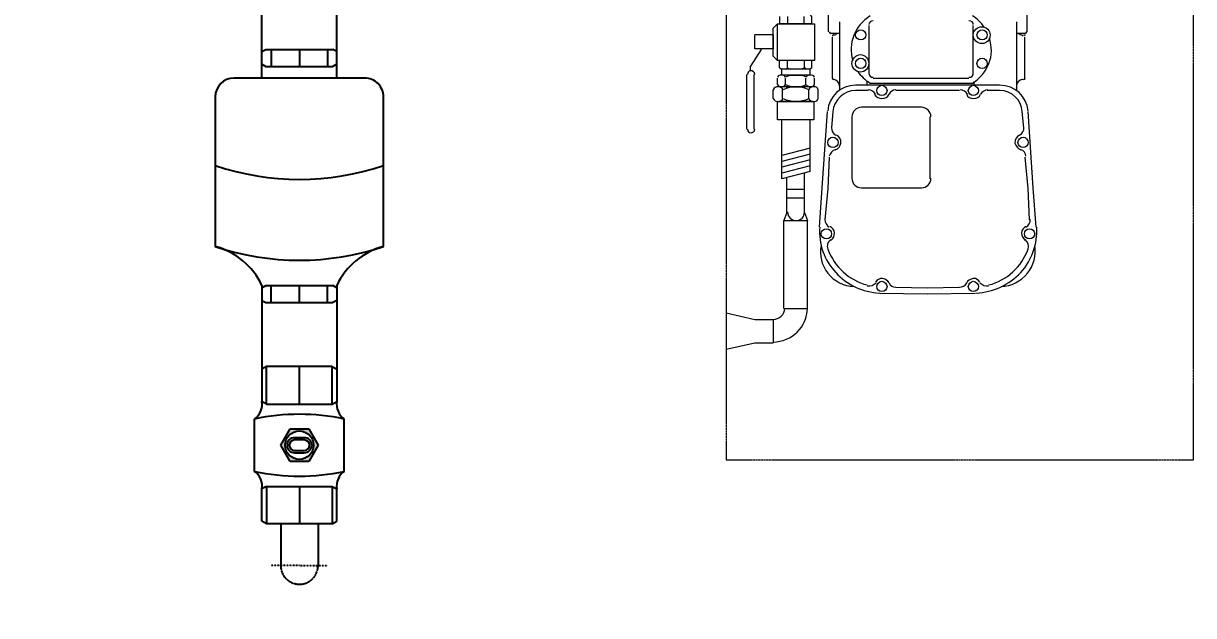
# Model space of a CAD drawing. Header units: millimetres. Extents: x -9013 to 516, y -36629 to 6082.
# Drawn here: x -2146 to -1520, y -9056 to -8739 of the extents above; entities that cross this region are included whole.
import ezdxf

# ---------------------------------------------------------------- set-up
doc = ezdxf.new("R2010")
doc.units = ezdxf.units.MM
doc.header["$LTSCALE"] = 0.05
for name, pattern in [('CENTER', [50.8, 31.75, -6.35, 6.35, -6.35]), ('CENTER2', [28.575, 19.05, -3.175, 3.175, -3.175]), ('DASHDOT', [0.618421, 0.309211, -0.154605, 0, -0.154605])]:
    doc.linetypes.add(name, pattern=pattern)
doc.layers.get('0').update_dxf_attribs({"lineweight": 18})
doc.layers.get('Defpoints').update_dxf_attribs({"color": 140, "lineweight": 18})
for name, color, linetype in [('1', 7, 'Continuous'), ('HVAL___2CO', 7, 'Continuous'), ('HWAT__3CO', 1, 'Continuous'), ('HWAT___1DD', 4, 'DASHDOT'), ('HWAT___5CS', 3, 'CENTER2')]:
    doc.layers.add(name, color=color, linetype=linetype)
doc.layers.add('G-Anno-Std-Cntr', color=1, linetype='CENTER2', lineweight=18)
doc.styles.add('trebuchet_MS', font='trebuc.ttf')
doc.dimstyles.new('MGP', dxfattribs={"dimtxt": 2.5, "dimasz": 2.5, "dimexe": 1.25, "dimexo": 0.625, "dimtad": 1, "dimdec": 0, "dimtxsty": 'trebuchet_MS', "dimcen": 2.5, "dimclrt": 7, "dimadec": 0, "dimazin": 0, "dimtfac": 1, "dimtdec": 0, "dimtmove": 0, "dimatfit": 3, "dimfxl": 1.148294, "dimfxlon": 1, "dimarcsym": 2})

# ---------------------------------------------------------------- blocks, each defined once
blk = doc.blocks.new('gas meter 1')
at = {"layer": '1', "color": 0, "lineweight": 5}
for points in [[(-6425.46, 2975.8), (-6425.46, 2988.7)], [(-6319.49, 2988.7), (-6319.49, 2975.8)], [(-6452.83, 2980.1), (-6455.17, 2977.75)], [(-6452.83, 2960.55), (-6452.83, 2980.1)], [(-6452.83, 2980.1), (-6432.89, 2980.1)], [(-6451.66, 2984.01), (-6451.66, 2980.1)], [(-6434.45, 2980.1), (-6451.66, 2980.1)], [(-6447.35, 2984.01), (-6447.35, 2980.1)], [(-6438.75, 2984.01), (-6438.75, 2980.1)], [(-6434.45, 2980.1), (-6434.45, 2984.01), (-6435.23, 2985.18)], [(-6432.89, 2980.1), (-6432.89, 2960.55)], [(-6419.59, 2981.27), (-6419.59, 2944.51)], [(-6324.97, 2981.27), (-6324.97, 2944.51)], [(-6464.95, 2966.8), (-6464.95, 2974.23)], [(-6455.17, 2974.23), (-6464.95, 2974.23)], [(-6455.17, 2962.89), (-6455.17, 2977.75)], [(-6455.17, 2974.23), (-6455.17, 2966.8)], [(-6419.59, 2975.01), (-6424.28, 2975.01)], [(-6403.95, 2979.31), (-6403.95, 2953.51)], [(-6348.04, 2953.51), (-6348.04, 2979.31)], [(-6320.28, 2975.01), (-6324.97, 2975.01)], [(-6321.84, 2973.84), (-6321.45, 2973.84)], [(-6423.5, 2973.06), (-6423.5, 2951.16)], [(-6320.67, 2973.06), (-6320.67, 2951.16)], [(-6461.43, 2966.41), (-6467.3, 2957.42)], [(-6455.17, 2966.8), (-6464.95, 2966.8)], [(-6452.83, 2960.55), (-6455.17, 2962.89)], [(-6467.3, 2955.07), (-6467.3, 2957.42)], [(-6432.89, 2960.55), (-6452.83, 2960.55)], [(-6450.87, 2955.85), (-6451.66, 2956.64), (-6451.66, 2960.55)], [(-6435.23, 2955.85), (-6450.87, 2955.85)], [(-6450.48, 2952.73), (-6450.48, 2955.85)], [(-6448.53, 2955.85), (-6447.35, 2956.64), (-6447.35, 2960.55)], [(-6447.35, 2956.64), (-6445.79, 2955.85)], [(-6438.36, 2956.64), (-6439.92, 2955.85)], [(-6437.19, 2955.85), (-6438.36, 2956.64), (-6438.36, 2960.55)], [(-6434.45, 2956.64), (-6435.23, 2955.85)], [(-6435.23, 2952.73), (-6435.23, 2955.85)], [(-6434.45, 2956.64), (-6434.45, 2960.55)], [(-6469.25, 2923.79), (-6469.25, 2953.12)], [(-6465.34, 2923.79), (-6465.34, 2953.12)], [(-6452.83, 2947.64), (-6452.83, 2951.16)], [(-6435.23, 2952.73), (-6450.87, 2952.73)], [(-6435.62, 2952.73), (-6450.09, 2952.73)], [(-6448.53, 2947.64), (-6448.53, 2951.16)], [(-6446.96, 2952.73), (-6439.14, 2952.73)], [(-6437.58, 2947.64), (-6437.58, 2951.16)], [(-6432.89, 2947.64), (-6432.89, 2951.16)], [(-6404.73, 2947.25), (-6404.73, 2948.43), (-6404.73, 2949.21)], [(-6403.56, 2948.43), (-6348.43, 2948.43)], [(-6401.61, 2951.16), (-6350.38, 2951.16)], [(-6347.65, 2947.25), (-6347.65, 2948.43), (-6347.65, 2949.21)], [(-6321.45, 2950.38), (-6321.84, 2950.38)], [(-6455.17, 2940.21), (-6455.17, 2944.91)], [(-6433.28, 2946.47), (-6452.44, 2946.47)], [(-6434.06, 2946.47), (-6452.05, 2946.47)], [(-6435.62, 2946.47), (-6450.09, 2946.47)], [(-6450.09, 2940.21), (-6450.09, 2944.91)], [(-6448.14, 2946.47), (-6438.36, 2946.47)], [(-6436.01, 2940.21), (-6436.01, 2944.91)], [(-6430.93, 2940.21), (-6430.93, 2944.91)], [(-6333.96, 2947.25), (-6410.99, 2947.25)], [(-6404.34, 2944.51), (-6410.99, 2944.51)], [(-6355.47, 2944.51), (-6389.48, 2944.51)], [(-6333.96, 2944.51), (-6340.61, 2944.51)], [(-6452.83, 2928.87), (-6452.83, 2938.65)], [(-6452.83, 2938.65), (-6433.28, 2938.65)], [(-6434.06, 2938.65), (-6452.05, 2938.65)], [(-6433.28, 2938.65), (-6433.28, 2928.87)], [(-6426.24, 2933.18), (-6428.98, 2892.51), (-6430.54, 2871.4)], [(-6423.11, 2933.18), (-6423.89, 2924.57)], [(-6412.95, 2930.44), (-6412.95, 2897.2)], [(-6375.8, 2935.52), (-6407.86, 2935.52)], [(-6371.11, 2897.2), (-6371.11, 2930.44)], [(-6321.06, 2924.57), (-6321.84, 2933.18)], [(-6315.97, 2892.51), (-6318.71, 2933.18)], [(-6433.28, 2928.87), (-6452.83, 2928.87)], [(-6450.48, 2897.2), (-6450.48, 2928.87)], [(-6435.23, 2901.11), (-6435.23, 2928.87)], [(-6435.23, 2913.63), (-6450.48, 2909.72)], [(-6435.23, 2910.5), (-6450.48, 2906.59)], [(-6435.23, 2907.37), (-6450.48, 2903.46)], [(-6425.07, 2908.93), (-6425.85, 2892.12), (-6427.41, 2875.31)], [(-6317.93, 2875.31), (-6318.71, 2892.12), (-6320.28, 2908.93)], [(-6435.23, 2904.24), (-6450.48, 2900.33)], [(-6435.23, 2901.11), (-6450.48, 2897.2)], [(-6438.36, 2879.22), (-6438.36, 2900.33)], [(-6447.75, 2879.22), (-6447.75, 2897.98)], [(-6407.86, 2892.51), (-6375.8, 2892.51)], [(-6314.41, 2871.4), (-6315.97, 2892.51)], [(-6447.75, 2891.73), (-6438.36, 2891.73)], [(-6447.75, 2887.04), (-6438.36, 2887.04)], [(-6398.09, 2836.21), (-6372.67, 2835.81), (-6346.86, 2836.21)], [(-6389.48, 2839.33), (-6372.67, 2838.94)], [(-6372.67, 2838.94), (-6355.47, 2839.33)], [(-6449.31, 2827.99), (-6436.8, 2827.99)], [(-6455.17, 2822.13), (-6455.17, 2809.62)]]:
    blk.add_lwpolyline(points, dxfattribs=at)
at = {"layer": '1', "color": 42, "lineweight": 9}
for points in [[(-6447.75, 2879.22), (-6449.31, 2874.92)], [(-6449.31, 2827.99), (-6449.31, 2874.92), (-6436.8, 2874.92)], [(-6438.36, 2879.22), (-6436.8, 2874.92)], [(-6436.8, 2827.99), (-6436.8, 2874.92)], [(-6480.2, 2825.65), (-6464.95, 2822.13)], [(-6464.95, 2822.13), (-6455.17, 2822.13)], [(-6480.2, 2806.1), (-6464.95, 2809.62)], [(-6464.95, 2809.62), (-6455.17, 2809.62)]]:
    blk.add_lwpolyline(points, dxfattribs=at)
at = {"layer": '1', "color": 0, "lineweight": 5}
for points in [[(-6403.17, 2984.4), (-6411.38, 2979.31), (-6415.29, 2969.54), (-6412.55, 2960.55)], [(-6401.61, 2981.66), (-6402.78, 2981.66), (-6403.95, 2980.88), (-6403.95, 2979.71)], [(-6348.04, 2979.71), (-6348.04, 2980.88), (-6348.82, 2981.66), (-6350.38, 2981.66)], [(-6342.17, 2978.14), (-6343.74, 2980.88), (-6346.08, 2982.83), (-6348.43, 2984.4)], [(-6425.07, 2975.8), (-6425.07, 2975.4), (-6424.68, 2975.01), (-6424.28, 2975.01)], [(-6422.72, 2974.23), (-6423.11, 2974.23), (-6423.5, 2973.84), (-6423.5, 2973.45)], [(-6422.72, 2974.23), (-6421.94, 2974.23), (-6421.16, 2974.62), (-6420.77, 2975.01)], [(-6323.79, 2975.01), (-6323.4, 2974.62), (-6322.62, 2974.23), (-6321.84, 2974.23)], [(-6320.28, 2973.45), (-6320.28, 2973.84), (-6320.67, 2974.23), (-6321.06, 2974.23)], [(-6320.28, 2975.01), (-6319.88, 2975.01), (-6319.49, 2975.4), (-6319.49, 2975.8)], [(-6348.43, 2948.43), (-6340.22, 2953.51), (-6336.31, 2963.28), (-6339.44, 2972.67)], [(-6409.82, 2954.68), (-6408.25, 2952.34), (-6405.91, 2949.99), (-6403.17, 2948.43)], [(-6437.19, 2951.55), (-6440.71, 2953.12), (-6445.01, 2953.12), (-6448.53, 2951.55)], [(-6423.5, 2951.16), (-6423.5, 2950.77), (-6423.11, 2950.38), (-6422.72, 2950.38)], [(-6419.59, 2946.86), (-6419.59, 2948.82), (-6421.16, 2949.99), (-6422.72, 2950.38)], [(-6403.95, 2953.9), (-6403.95, 2952.34), (-6402.78, 2951.55), (-6401.61, 2951.55)], [(-6350.38, 2951.55), (-6348.82, 2951.55), (-6348.04, 2952.34), (-6348.04, 2953.9)], [(-6321.84, 2950.38), (-6323.4, 2949.99), (-6324.97, 2948.82), (-6324.97, 2946.86)], [(-6321.06, 2950.38), (-6320.67, 2950.38), (-6320.28, 2950.77), (-6320.28, 2951.16)], [(-6436.01, 2944.91), (-6440.32, 2946.86), (-6445.4, 2946.86), (-6449.7, 2944.91)], [(-6448.53, 2947.64), (-6445.01, 2946.08), (-6440.71, 2946.08), (-6437.19, 2947.64)], [(-6410.99, 2947.25), (-6418.81, 2947.25), (-6425.46, 2941.39), (-6425.85, 2933.57)], [(-6410.99, 2944.51), (-6417.25, 2944.51), (-6422.72, 2939.43), (-6423.11, 2933.18)], [(-6400.43, 2942.56), (-6401.21, 2943.73), (-6402.39, 2944.91), (-6404.34, 2944.91)], [(-6389.48, 2944.91), (-6391.05, 2944.91), (-6392.61, 2943.73), (-6393, 2942.56)], [(-6351.17, 2942.56), (-6351.95, 2943.73), (-6353.51, 2944.91), (-6355.08, 2944.91)], [(-6340.22, 2944.91), (-6341.78, 2944.91), (-6343.35, 2943.73), (-6344.13, 2942.56)], [(-6318.71, 2933.57), (-6319.49, 2941.39), (-6325.75, 2947.25), (-6333.96, 2947.25)], [(-6321.84, 2933.18), (-6322.23, 2939.43), (-6327.31, 2944.51), (-6333.96, 2944.51)], [(-6449.7, 2940.21), (-6445.4, 2938.26), (-6440.32, 2938.26), (-6436.01, 2940.21)], [(-6407.86, 2935.52), (-6410.6, 2935.52), (-6412.95, 2933.18), (-6412.95, 2930.44)], [(-6370.72, 2930.44), (-6370.72, 2933.18), (-6373.06, 2935.52), (-6375.8, 2935.52)], [(-6423.89, 2924.57), (-6423.89, 2923.01), (-6423.11, 2921.45), (-6421.55, 2920.66)], [(-6323.4, 2920.66), (-6321.84, 2921.45), (-6320.67, 2923.01), (-6321.06, 2924.57)], [(-6421.94, 2912.84), (-6423.5, 2912.45), (-6424.68, 2910.89), (-6425.07, 2909.32)], [(-6319.88, 2909.32), (-6319.88, 2910.89), (-6321.06, 2912.45), (-6322.62, 2912.84)], [(-6412.95, 2897.59), (-6412.95, 2894.47), (-6410.6, 2892.51), (-6407.86, 2892.51)], [(-6375.8, 2892.51), (-6373.06, 2892.51), (-6370.72, 2894.47), (-6370.72, 2897.59)], [(-6427.41, 2875.7), (-6427.41, 2873.74), (-6426.63, 2872.18), (-6425.07, 2871.4)], [(-6319.88, 2871.4), (-6318.32, 2872.18), (-6317.54, 2873.74), (-6317.54, 2875.7)], [(-6424.28, 2864.75), (-6425.85, 2863.58), (-6426.63, 2861.62), (-6425.85, 2859.67)], [(-6318.71, 2859.67), (-6318.32, 2861.62), (-6318.71, 2863.58), (-6320.28, 2864.75)], [(-6425.85, 2859.67), (-6422.33, 2850.28), (-6414.51, 2842.85), (-6404.73, 2840.51)], [(-6339.83, 2840.51), (-6330.05, 2842.85), (-6322.23, 2850.28), (-6318.71, 2859.67)], [(-6404.73, 2840.12), (-6402.78, 2839.72), (-6401.21, 2840.51), (-6400.04, 2841.68)], [(-6393, 2841.68), (-6392.61, 2840.12), (-6391.05, 2839.33), (-6389.48, 2839.33)], [(-6355.47, 2839.33), (-6353.9, 2839.33), (-6352.34, 2840.12), (-6351.56, 2841.68)], [(-6344.52, 2841.68), (-6343.35, 2840.51), (-6341.39, 2839.72), (-6339.83, 2840.12)]]:
    blk.add_open_spline(points, degree=3, dxfattribs=at)
for points, knots in [([(-6408.25, 2976.97), (-6409.82, 2976.97), (-6410.99, 2975.4), (-6410.99, 2974.23), (-6410.99, 2972.67), (-6409.82, 2971.49), (-6408.25, 2971.49), (-6406.69, 2971.49), (-6405.52, 2972.67), (-6405.52, 2974.23), (-6405.52, 2975.4), (-6406.69, 2976.97), (-6408.25, 2976.97)], [0, 0, 0, 0, 1, 1, 1, 2, 2, 2, 3, 3, 3, 4, 4, 4, 4]), ([(-6408.25, 2976.97), (-6409.82, 2976.97), (-6410.99, 2975.4), (-6410.99, 2974.23), (-6410.99, 2972.67), (-6409.82, 2971.49), (-6408.25, 2971.49), (-6406.69, 2971.49), (-6405.52, 2972.67), (-6405.52, 2974.23), (-6405.52, 2975.4), (-6406.69, 2976.97), (-6408.25, 2976.97)], [0, 0, 0, 0, 1, 1, 1, 2, 2, 2, 3, 3, 3, 4, 4, 4, 4]), ([(-6408.25, 2976.97), (-6409.82, 2976.97), (-6410.99, 2975.4), (-6410.99, 2974.23), (-6410.99, 2972.67), (-6409.82, 2971.49), (-6408.25, 2971.49), (-6406.69, 2971.49), (-6405.52, 2972.67), (-6405.52, 2974.23), (-6405.52, 2975.4), (-6406.69, 2976.97), (-6408.25, 2976.97)], [0, 0, 0, 0, 1, 1, 1, 2, 2, 2, 3, 3, 3, 4, 4, 4, 4]), ([(-6343.35, 2978.53), (-6346.08, 2978.53), (-6348.04, 2976.58), (-6348.04, 2974.23), (-6348.04, 2971.49), (-6346.08, 2969.54), (-6343.35, 2969.54), (-6341, 2969.54), (-6339.04, 2971.49), (-6339.04, 2974.23), (-6339.04, 2976.58), (-6341, 2978.53), (-6343.35, 2978.53)], [0, 0, 0, 0, 1, 1, 1, 2, 2, 2, 3, 3, 3, 4, 4, 4, 4]), ([(-6343.35, 2976.97), (-6344.91, 2976.97), (-6346.08, 2975.4), (-6346.08, 2974.23), (-6346.08, 2972.67), (-6344.91, 2971.49), (-6343.35, 2971.49), (-6341.78, 2971.49), (-6340.61, 2972.67), (-6340.61, 2974.23), (-6340.61, 2975.4), (-6341.78, 2976.97), (-6343.35, 2976.97)], [0, 0, 0, 0, 1, 1, 1, 2, 2, 2, 3, 3, 3, 4, 4, 4, 4]), ([(-6343.35, 2976.97), (-6344.91, 2976.97), (-6346.08, 2975.4), (-6346.08, 2974.23), (-6346.08, 2972.67), (-6344.91, 2971.49), (-6343.35, 2971.49), (-6341.78, 2971.49), (-6340.61, 2972.67), (-6340.61, 2974.23), (-6340.61, 2975.4), (-6341.78, 2976.97), (-6343.35, 2976.97)], [0, 0, 0, 0, 1, 1, 1, 2, 2, 2, 3, 3, 3, 4, 4, 4, 4]), ([(-6408.25, 2963.67), (-6410.99, 2963.67), (-6412.95, 2961.33), (-6412.95, 2958.98), (-6412.95, 2956.64), (-6410.99, 2954.29), (-6408.25, 2954.29), (-6405.91, 2954.29), (-6403.95, 2956.64), (-6403.95, 2958.98), (-6403.95, 2961.33), (-6405.91, 2963.67), (-6408.25, 2963.67)], [0, 0, 0, 0, 1, 1, 1, 2, 2, 2, 3, 3, 3, 4, 4, 4, 4]), ([(-6408.25, 2961.72), (-6409.82, 2961.72), (-6410.99, 2960.55), (-6410.99, 2958.98), (-6410.99, 2957.42), (-6409.82, 2956.25), (-6408.25, 2956.25), (-6406.69, 2956.25), (-6405.52, 2957.42), (-6405.52, 2958.98), (-6405.52, 2960.55), (-6406.69, 2961.72), (-6408.25, 2961.72)], [0, 0, 0, 0, 1, 1, 1, 2, 2, 2, 3, 3, 3, 4, 4, 4, 4]), ([(-6408.25, 2961.72), (-6409.82, 2961.72), (-6410.99, 2960.55), (-6410.99, 2958.98), (-6410.99, 2957.42), (-6409.82, 2956.25), (-6408.25, 2956.25), (-6406.69, 2956.25), (-6405.52, 2957.42), (-6405.52, 2958.98), (-6405.52, 2960.55), (-6406.69, 2961.72), (-6408.25, 2961.72)], [0, 0, 0, 0, 1, 1, 1, 2, 2, 2, 3, 3, 3, 4, 4, 4, 4]), ([(-6343.35, 2961.72), (-6344.91, 2961.72), (-6346.08, 2960.55), (-6346.08, 2958.98), (-6346.08, 2957.42), (-6344.91, 2956.25), (-6343.35, 2956.25), (-6341.78, 2956.25), (-6340.61, 2957.42), (-6340.61, 2958.98), (-6340.61, 2960.55), (-6341.78, 2961.72), (-6343.35, 2961.72)], [0, 0, 0, 0, 1, 1, 1, 2, 2, 2, 3, 3, 3, 4, 4, 4, 4]), ([(-6343.35, 2961.72), (-6344.91, 2961.72), (-6346.08, 2960.55), (-6346.08, 2958.98), (-6346.08, 2957.42), (-6344.91, 2956.25), (-6343.35, 2956.25), (-6341.78, 2956.25), (-6340.61, 2957.42), (-6340.61, 2958.98), (-6340.61, 2960.55), (-6341.78, 2961.72), (-6343.35, 2961.72)], [0, 0, 0, 0, 1, 1, 1, 2, 2, 2, 3, 3, 3, 4, 4, 4, 4]), ([(-6343.35, 2961.72), (-6344.91, 2961.72), (-6346.08, 2960.55), (-6346.08, 2958.98), (-6346.08, 2957.42), (-6344.91, 2956.25), (-6343.35, 2956.25), (-6341.78, 2956.25), (-6340.61, 2957.42), (-6340.61, 2958.98), (-6340.61, 2960.55), (-6341.78, 2961.72), (-6343.35, 2961.72)], [0, 0, 0, 0, 1, 1, 1, 2, 2, 2, 3, 3, 3, 4, 4, 4, 4]), ([(-6464.95, 2953.12), (-6464.95, 2954.29), (-6466.12, 2955.07), (-6466.9, 2955.07), (-6468.08, 2955.07), (-6468.86, 2954.29), (-6468.86, 2953.12)], [0, 0, 0, 0, 1, 1, 1, 2, 2, 2, 2]), ([(-6448.53, 2951.55), (-6448.92, 2952.34), (-6449.7, 2952.73), (-6450.48, 2952.73), (-6451.66, 2952.73), (-6452.44, 2952.34), (-6452.83, 2951.55)], [0, 0, 0, 0, 1, 1, 1, 2, 2, 2, 2]), ([(-6432.89, 2951.55), (-6433.28, 2952.34), (-6434.45, 2952.73), (-6435.23, 2952.73), (-6436.01, 2952.73), (-6436.8, 2952.34), (-6437.58, 2951.55)], [0, 0, 0, 0, 1, 1, 1, 2, 2, 2, 2]), ([(-6449.7, 2944.91), (-6450.48, 2946.08), (-6451.26, 2946.47), (-6452.44, 2946.47), (-6453.61, 2946.47), (-6454.39, 2946.08), (-6455.17, 2944.91)], [0, 0, 0, 0, 1, 1, 1, 2, 2, 2, 2]), ([(-6452.83, 2947.64), (-6452.44, 2946.86), (-6451.66, 2946.47), (-6450.48, 2946.47), (-6449.7, 2946.47), (-6448.92, 2946.86), (-6448.53, 2947.64)], [0, 0, 0, 0, 1, 1, 1, 2, 2, 2, 2]), ([(-6437.58, 2947.64), (-6436.8, 2946.86), (-6436.01, 2946.47), (-6435.23, 2946.47), (-6434.45, 2946.47), (-6433.28, 2946.86), (-6432.89, 2947.64)], [0, 0, 0, 0, 1, 1, 1, 2, 2, 2, 2]), ([(-6430.93, 2944.91), (-6431.32, 2946.08), (-6432.1, 2946.47), (-6433.28, 2946.47), (-6434.45, 2946.47), (-6435.62, 2946.08), (-6436.01, 2944.91)], [0, 0, 0, 0, 1, 1, 1, 2, 2, 2, 2]), ([(-6400.82, 2942.56), (-6400.04, 2941), (-6398.48, 2940.21), (-6396.91, 2940.21), (-6395.35, 2940.21), (-6393.79, 2941), (-6393, 2942.56)], [0, 0, 0, 0, 1, 1, 1, 2, 2, 2, 2]), ([(-6396.91, 2947.25), (-6398.48, 2947.25), (-6399.65, 2945.69), (-6399.65, 2944.51), (-6399.65, 2942.95), (-6398.48, 2941.78), (-6396.91, 2941.78), (-6395.35, 2941.78), (-6394.18, 2942.95), (-6394.18, 2944.51), (-6394.18, 2945.69), (-6395.35, 2947.25), (-6396.91, 2947.25)], [0, 0, 0, 0, 1, 1, 1, 2, 2, 2, 3, 3, 3, 4, 4, 4, 4]), ([(-6351.56, 2942.56), (-6351.17, 2941), (-6349.6, 2940.21), (-6348.04, 2940.21), (-6346.08, 2940.21), (-6344.91, 2941), (-6344.13, 2942.56)], [0, 0, 0, 0, 1, 1, 1, 2, 2, 2, 2]), ([(-6348.04, 2947.25), (-6349.21, 2947.25), (-6350.77, 2945.69), (-6350.77, 2944.51), (-6350.77, 2942.95), (-6349.21, 2941.78), (-6348.04, 2941.78), (-6346.47, 2941.78), (-6345.3, 2942.95), (-6345.3, 2944.51), (-6345.3, 2945.69), (-6346.47, 2947.25), (-6348.04, 2947.25)], [0, 0, 0, 0, 1, 1, 1, 2, 2, 2, 3, 3, 3, 4, 4, 4, 4]), ([(-6455.17, 2940.21), (-6454.39, 2939.04), (-6453.61, 2938.65), (-6452.44, 2938.65), (-6451.26, 2938.65), (-6450.48, 2939.04), (-6449.7, 2940.21)], [0, 0, 0, 0, 1, 1, 1, 2, 2, 2, 2]), ([(-6436.01, 2940.21), (-6435.62, 2939.04), (-6434.45, 2938.65), (-6433.28, 2938.65), (-6432.1, 2938.65), (-6431.32, 2939.04), (-6430.93, 2940.21)], [0, 0, 0, 0, 1, 1, 1, 2, 2, 2, 2]), ([(-6468.86, 2923.79), (-6468.86, 2922.62), (-6468.08, 2921.84), (-6466.9, 2921.84), (-6466.12, 2921.84), (-6464.95, 2922.62), (-6464.95, 2923.79)], [0, 0, 0, 0, 1, 1, 1, 2, 2, 2, 2]), ([(-6423.11, 2919.49), (-6424.68, 2919.49), (-6425.85, 2918.32), (-6425.85, 2916.75), (-6425.85, 2915.19), (-6424.68, 2914.02), (-6423.11, 2914.02), (-6421.55, 2914.02), (-6420.37, 2915.19), (-6420.37, 2916.75), (-6420.37, 2918.32), (-6421.55, 2919.49), (-6423.11, 2919.49)], [0, 0, 0, 0, 1, 1, 1, 2, 2, 2, 3, 3, 3, 4, 4, 4, 4]), ([(-6421.94, 2912.84), (-6419.98, 2913.23), (-6419.2, 2914.8), (-6418.81, 2916.36), (-6418.81, 2918.32), (-6419.59, 2919.88), (-6421.16, 2920.66)], [0, 0, 0, 0, 1, 1, 1, 2, 2, 2, 2]), ([(-6323.4, 2920.66), (-6324.97, 2919.88), (-6325.75, 2918.32), (-6325.75, 2916.36), (-6325.36, 2914.8), (-6324.19, 2913.23), (-6322.62, 2912.84)], [0, 0, 0, 0, 1, 1, 1, 2, 2, 2, 2]), ([(-6321.45, 2919.49), (-6322.62, 2919.49), (-6324.19, 2918.32), (-6324.19, 2916.75), (-6324.19, 2915.19), (-6322.62, 2914.02), (-6321.45, 2914.02), (-6319.88, 2914.02), (-6318.71, 2915.19), (-6318.71, 2916.75), (-6318.71, 2918.32), (-6319.88, 2919.49), (-6321.45, 2919.49)], [0, 0, 0, 0, 1, 1, 1, 2, 2, 2, 3, 3, 3, 4, 4, 4, 4]), ([(-6447.35, 2879.61), (-6447.35, 2876.87), (-6445.4, 2874.92), (-6442.66, 2874.92), (-6440.32, 2874.92), (-6438.36, 2876.87), (-6438.36, 2879.61)], [0, 0, 0, 0, 1, 1, 1, 2, 2, 2, 2]), ([(-6430.15, 2871.4), (-6430.93, 2862.4), (-6427.8, 2853.8), (-6421.55, 2847.15), (-6415.68, 2840.51), (-6407.08, 2836.6), (-6398.09, 2836.21)], [0, 0, 0, 0, 1, 1, 1, 2, 2, 2, 2]), ([(-6426.63, 2870.61), (-6428.19, 2870.61), (-6429.37, 2869.44), (-6429.37, 2867.88), (-6429.37, 2866.31), (-6428.19, 2865.14), (-6426.63, 2865.14), (-6425.07, 2865.14), (-6423.89, 2866.31), (-6423.89, 2867.88), (-6423.89, 2869.44), (-6425.07, 2870.61), (-6426.63, 2870.61)], [0, 0, 0, 0, 1, 1, 1, 2, 2, 2, 3, 3, 3, 4, 4, 4, 4]), ([(-6424.28, 2864.36), (-6422.72, 2865.53), (-6422.33, 2866.7), (-6422.33, 2868.27), (-6422.33, 2869.83), (-6423.11, 2871.01), (-6424.68, 2871.79)], [0, 0, 0, 0, 1, 1, 1, 2, 2, 2, 2]), ([(-6346.47, 2836.21), (-6337.48, 2836.6), (-6328.88, 2840.51), (-6322.62, 2847.15), (-6316.76, 2853.8), (-6313.63, 2862.4), (-6314.02, 2871.4)], [0, 0, 0, 0, 1, 1, 1, 2, 2, 2, 2]), ([(-6319.88, 2871.79), (-6321.06, 2871.01), (-6322.23, 2869.83), (-6322.23, 2868.27), (-6322.23, 2866.7), (-6321.45, 2865.53), (-6320.28, 2864.36)], [0, 0, 0, 0, 1, 1, 1, 2, 2, 2, 2]), ([(-6317.93, 2870.61), (-6319.49, 2870.61), (-6320.67, 2869.44), (-6320.67, 2867.88), (-6320.67, 2866.31), (-6319.49, 2865.14), (-6317.93, 2865.14), (-6316.37, 2865.14), (-6315.19, 2866.31), (-6315.19, 2867.88), (-6315.19, 2869.44), (-6316.37, 2870.61), (-6317.93, 2870.61)], [0, 0, 0, 0, 1, 1, 1, 2, 2, 2, 3, 3, 3, 4, 4, 4, 4]), ([(-6429.37, 2861.62), (-6430.54, 2856.54), (-6428.98, 2850.67), (-6425.85, 2846.76), (-6422.33, 2842.46), (-6417.25, 2839.72), (-6411.77, 2839.72)], [0, 0, 0, 0, 1, 1, 1, 2, 2, 2, 2]), ([(-6333.18, 2839.72), (-6327.71, 2839.72), (-6322.62, 2842.46), (-6319.1, 2846.76), (-6315.58, 2850.67), (-6314.41, 2856.54), (-6315.19, 2861.62)], [0, 0, 0, 0, 1, 1, 1, 2, 2, 2, 2]), ([(-6393, 2841.68), (-6393.79, 2842.85), (-6394.96, 2843.63), (-6396.52, 2844.03), (-6398.09, 2844.03), (-6399.65, 2843.24), (-6400.43, 2842.07)], [0, 0, 0, 0, 1, 1, 1, 2, 2, 2, 2]), ([(-6396.91, 2842.46), (-6398.48, 2842.46), (-6399.65, 2840.9), (-6399.65, 2839.72), (-6399.65, 2838.16), (-6398.48, 2836.99), (-6396.91, 2836.99), (-6395.35, 2836.99), (-6394.18, 2838.16), (-6394.18, 2839.72), (-6394.18, 2840.9), (-6395.35, 2842.46), (-6396.91, 2842.46)], [0, 0, 0, 0, 1, 1, 1, 2, 2, 2, 3, 3, 3, 4, 4, 4, 4]), ([(-6344.52, 2842.07), (-6345.3, 2843.24), (-6346.47, 2844.03), (-6348.04, 2844.03), (-6349.6, 2843.63), (-6351.17, 2842.85), (-6351.56, 2841.68)], [0, 0, 0, 0, 1, 1, 1, 2, 2, 2, 2]), ([(-6348.04, 2842.46), (-6349.21, 2842.46), (-6350.77, 2840.9), (-6350.77, 2839.72), (-6350.77, 2838.16), (-6349.21, 2836.99), (-6348.04, 2836.99), (-6346.47, 2836.99), (-6345.3, 2838.16), (-6345.3, 2839.72), (-6345.3, 2840.9), (-6346.47, 2842.46), (-6348.04, 2842.46)], [0, 0, 0, 0, 1, 1, 1, 2, 2, 2, 3, 3, 3, 4, 4, 4, 4])]:
    blk.add_open_spline(points, degree=3, knots=knots, dxfattribs=at)
at = {"layer": '1', "color": 42, "lineweight": 9}
for points in [[(-6455.17, 2822.13), (-6451.66, 2822.13), (-6448.92, 2824.87), (-6448.92, 2827.99)], [(-6455.17, 2810.01), (-6445.01, 2810.01), (-6436.8, 2818.22), (-6436.8, 2827.99)]]:
    blk.add_open_spline(points, degree=3, dxfattribs=at)
at = {"layer": 'G-Anno-Std-Cntr'}
blk.add_lwpolyline([(-6480.2, 2746.98), (-6230.2, 2746.98), (-6230.2, 3196.98), (-6480.2, 3196.98)], close=True, dxfattribs=at)
blk = doc.blocks.new('*D354')
at = {"color": 0, "lineweight": -2, "transparency": 16777216}
for p, q in [((-2362.68, -8972.81), (-2490.51, -8972.81)), ((-2477.51, -9197.81), (-2477.51, -8997.81)), ((-2362.68, -9222.81), (-2490.51, -9222.81))]:
    blk.add_line(p, q, dxfattribs=at)
at = {"color": 0, "transparency": 16777216}
for points in [[(-2481.68, -8997.81), (-2473.34, -8997.81), (-2477.51, -8972.81)], [(-2481.68, -9197.81), (-2473.34, -9197.81), (-2477.51, -9222.81)]]:
    blk.add_solid(points, dxfattribs=at)
at = {"layer": 'Defpoints', "color": 0, "transparency": 16777216}
for p in [(-2477.51, -8972.81), (-1770.19, -8972.81), (-2068.18, -9222.81)]:
    blk.add_point(p, dxfattribs=at)
at = {"color": 7, "transparency": 16777216, "insert": (-2496.23, -9097.81), "char_height": 25, "attachment_point": 5, "rotation": 90, "style": 'trebuchet_MS'}
blk.add_mtext('250', dxfattribs=at)
blk = doc.blocks.new('*D355')
at = {"color": 0, "lineweight": -2, "transparency": 16777216}
for p, q in [((-2362.68, -8522.81), (-2490.51, -8522.81)), ((-2477.51, -8947.81), (-2477.51, -8547.81)), ((-2362.68, -8972.81), (-2490.51, -8972.81))]:
    blk.add_line(p, q, dxfattribs=at)
at = {"color": 0, "transparency": 16777216}
for points in [[(-2481.68, -8547.81), (-2473.34, -8547.81), (-2477.51, -8522.81)], [(-2481.68, -8947.81), (-2473.34, -8947.81), (-2477.51, -8972.81)]]:
    blk.add_solid(points, dxfattribs=at)
at = {"layer": 'Defpoints', "color": 0, "transparency": 16777216}
for p in [(-2477.51, -8522.81), (-1770.19, -8522.81), (-2020.19, -8972.81)]:
    blk.add_point(p, dxfattribs=at)
at = {"color": 7, "transparency": 16777216, "insert": (-2496.23, -8747.81), "char_height": 25, "attachment_point": 5, "rotation": 90, "style": 'trebuchet_MS'}
blk.add_mtext('450', dxfattribs=at)
blk = doc.blocks.new('h-meter')
at = {"layer": 'HVAL___2CO'}
for p, q in [((-25.38, 45), (-105.38, 45)), ((-15.38, -35), (-15.38, 35)), ((-134.19, 20), (-135.38, 17.94)), ((-126.24, 20), (-134.19, 20)), ((-127.43, 20), (-126.24, 17.94)), ((-15.38, 20), (-1.19, 20)), ((-7.95, 20), (-9.14, 17.94)), ((-1.19, 20), (0, 17.94)), ((-135.38, 17.94), (-135.38, -17.94)), ((-135.38, 15), (-126.24, 15)), ((-126.24, 17.94), (-126.24, -17.94)), ((-9.14, 17.94), (-9.14, -17.94)), ((0, 15), (-9.14, 15)), ((0, 17.94), (0, -17.94)), ((-135.38, 0), (-126.24, 0)), ((0, 0), (-9.14, 0)), ((-135.38, -15), (-126.24, -15)), ((-134.19, -20), (-135.38, -17.94)), ((-127.43, -20), (-126.24, -17.94)), ((0, -15), (-9.14, -15)), ((-7.95, -20), (-9.14, -17.94)), ((-1.19, -20), (0, -17.94)), ((-126.24, -20), (-134.19, -20)), ((-15.38, -20), (-1.19, -20)), ((-105.38, -45), (-25.38, -45))]:
    blk.add_line(p, q, dxfattribs=at)
for centre, radius, start, end in [((-142.55, 54.81), 38.44, 295.10263, 345.21206), ((28.23, 0), 140.99, 161.38677, 198.61323), ((71.48, 0), 140.99, 161.38677, 198.61323), ((-25.38, 35), 10, 0, 90), ((-142.55, -54.81), 38.44, 14.78794, 64.89737), ((-25.38, -35), 10, 270, 0)]:
    blk.add_arc(centre, radius, start, end, dxfattribs=at)
blk = doc.blocks.new('water meter v')
at = {"layer": 'HVAL___2CO'}
h = blk.add_hatch(color=256, dxfattribs=at)
h.paths.add_polyline_path([(-5839.09, 3401.43), (-5829.09, 3401.43), (-5824.09, 3410.09), (-5829.09, 3418.75), (-5839.09, 3418.75), (-5844.09, 3410.09)])
h.paths.add_polyline_path([(-5834.09, 3417.69, -1), (-5834.09, 3402.49, -1)], flags=16)
h.paths.add_polyline_path([(-5836.69, 3414.09), (-5831.49, 3414.09, -1), (-5831.49, 3406.09), (-5836.69, 3406.09, -1)], flags=0)
h.paths.add_polyline_path([(-5836.69, 3412.89), (-5831.49, 3412.89, -1), (-5831.49, 3407.29), (-5836.69, 3407.29, -1)], flags=0)
h = blk.add_hatch(color=256, dxfattribs=at)
h.paths.add_polyline_path([(-5836.69, 3414.09, 1), (-5836.69, 3406.09), (-5831.49, 3406.09, 1), (-5831.49, 3414.09)])
h.paths.add_polyline_path([(-5831.49, 3412.89, -1), (-5831.49, 3407.29), (-5836.69, 3407.29, -1), (-5836.69, 3412.89)], flags=16)
for p, q in [((-5851.69, 3452.09), (-5854.09, 3450.71)), ((-5854.09, 3450.71), (-5854.09, 3433.48)), ((-5816.49, 3452.09), (-5851.69, 3452.09)), ((-5851.69, 3432.09), (-5851.69, 3452.09)), ((-5834.09, 3432.09), (-5834.09, 3452.09)), ((-5816.49, 3452.09), (-5814.09, 3450.71)), ((-5816.49, 3432.09), (-5816.49, 3452.09)), ((-5814.09, 3450.71), (-5814.09, 3433.48)), ((-5851.69, 3432.09), (-5854.09, 3433.48)), ((-5851.69, 3432.09), (-5816.49, 3432.09)), ((-5816.49, 3432.09), (-5814.09, 3433.48)), ((-5858.09, 3396.09), (-5858.09, 3424.09)), ((-5810.09, 3396.09), (-5810.09, 3424.09)), ((-5844.09, 3410.09), (-5839.09, 3418.75)), ((-5839.09, 3418.75), (-5829.09, 3418.75)), ((-5829.09, 3418.75), (-5824.09, 3410.09)), ((-5831.49, 3414.09), (-5836.69, 3414.09)), ((-5831.49, 3412.89), (-5836.69, 3412.89)), ((-5839.09, 3401.43), (-5844.09, 3410.09)), ((-5836.69, 3407.29), (-5831.49, 3407.29)), ((-5836.69, 3406.09), (-5831.49, 3406.09)), ((-5824.09, 3410.09), (-5829.09, 3401.43)), ((-5829.09, 3401.43), (-5839.09, 3401.43)), ((-5851.69, 3388.09), (-5854.09, 3386.71)), ((-5854.09, 3369.48), (-5854.09, 3386.71)), ((-5851.69, 3388.09), (-5851.69, 3368.09)), ((-5851.69, 3388.09), (-5816.49, 3388.09)), ((-5834.09, 3388.09), (-5834.09, 3368.09)), ((-5816.49, 3388.09), (-5814.09, 3386.71)), ((-5816.49, 3388.09), (-5816.49, 3368.09)), ((-5814.09, 3369.48), (-5814.09, 3386.71)), ((-5851.69, 3368.09), (-5854.09, 3369.48)), ((-5816.49, 3368.09), (-5851.69, 3368.09)), ((-5816.49, 3368.09), (-5814.09, 3369.48))]:
    blk.add_line(p, q, dxfattribs=at)
blk.add_circle((-5834.09, 3410.09), 7.6, dxfattribs=at)
for centre, radius, start, end in [((-5863.79, 3432.07), 9.8, 305.55909, 8.27516), ((-5804.39, 3432.07), 9.8, 171.72484, 234.44091), ((-5834.09, 3310.89), 115.72, 78.03035, 101.96965), ((-5836.69, 3410.09), 4, 90, 270), ((-5836.69, 3410.09), 4, 90, 270), ((-5836.69, 3410.09), 2.8, 90, 270), ((-5831.49, 3410.09), 4, 270, 90), ((-5831.49, 3410.09), 2.8, 270, 90), ((-5863.79, 3388.12), 9.8, 351.72484, 54.44091), ((-5834.09, 3509.3), 115.72, 258.03035, 281.96965), ((-5804.39, 3388.12), 9.8, 125.55909, 188.27516)]:
    blk.add_arc(centre, radius, start, end, dxfattribs=at)
at = {"layer": 'HWAT__3CO'}
for p, q in [((-5854.09, 3620.54), (-5854.09, 3665.08)), ((-5814.09, 3620.54), (-5814.09, 3665.08)), ((-5854.09, 3487.54), (-5854.09, 3450.71)), ((-5814.09, 3487.54), (-5814.09, 3450.71))]:
    blk.add_line(p, q, dxfattribs=at)
at = {"layer": 'HWAT___1DD'}
for q in [(-5849.09, 3345.76), (-5819.09, 3345.76)]:
    blk.add_line((-5834.09, 3345.76), q, dxfattribs=at)
at = {"layer": 'HWAT___5CS'}
for p, q in [((-5844.09, 3368.09), (-5844.09, 3345.76)), ((-5824.09, 3368.09), (-5824.09, 3345.76))]:
    blk.add_line(p, q, dxfattribs=at)
blk.add_arc((-5834.09, 3345.76), 10, 180, 0, dxfattribs=at)
at = {"rotation": 89.99999999999999}
blk.add_blockref('h-meter', (-5834.09, 3621.73), dxfattribs=at)

msp = doc.modelspace()

# ---------------------------------------------------------------- block references
at = {"layer": 'G-Anno-Std-Cntr', "color": 7, "linetype": 'CENTER'}
msp.add_blockref('gas meter 1', (4710.01, -11719.78), dxfattribs=at)
at = {"layer": 'G-Anno-Std-Cntr', "linetype": 'CENTER'}
msp.add_blockref('water meter v', (3835.58, -12375.03), dxfattribs=at)

# ---------------------------------------------------------------- dimensions: what is measured, and where the dimension line sits
for base, p1, p2, picture, middle in [((-2477.51, -8522.81), (-2020.19, -8972.81), (-1770.19, -8522.81), '*D355', (-2496.23, -8747.81)), ((-2477.51, -8972.81), (-2068.18, -9222.81), (-1770.19, -8972.81), '*D354', (-2496.23, -9097.81))]:
    dim = msp.add_linear_dim(base=base, p1=p1, p2=p2, angle=90, dimstyle='MGP', override={"dimscale": 100, "dimtxt": 0.25, "dimasz": 0.25, "dimexe": 0.13, "dimexo": 0.06, "dimgap": 0.06, "dimarcsym": 1})
    dim.commit()
    dim.dimension.update_dxf_attribs({"geometry": picture, "text_midpoint": middle})

doc.saveas('drawing.dxf')
